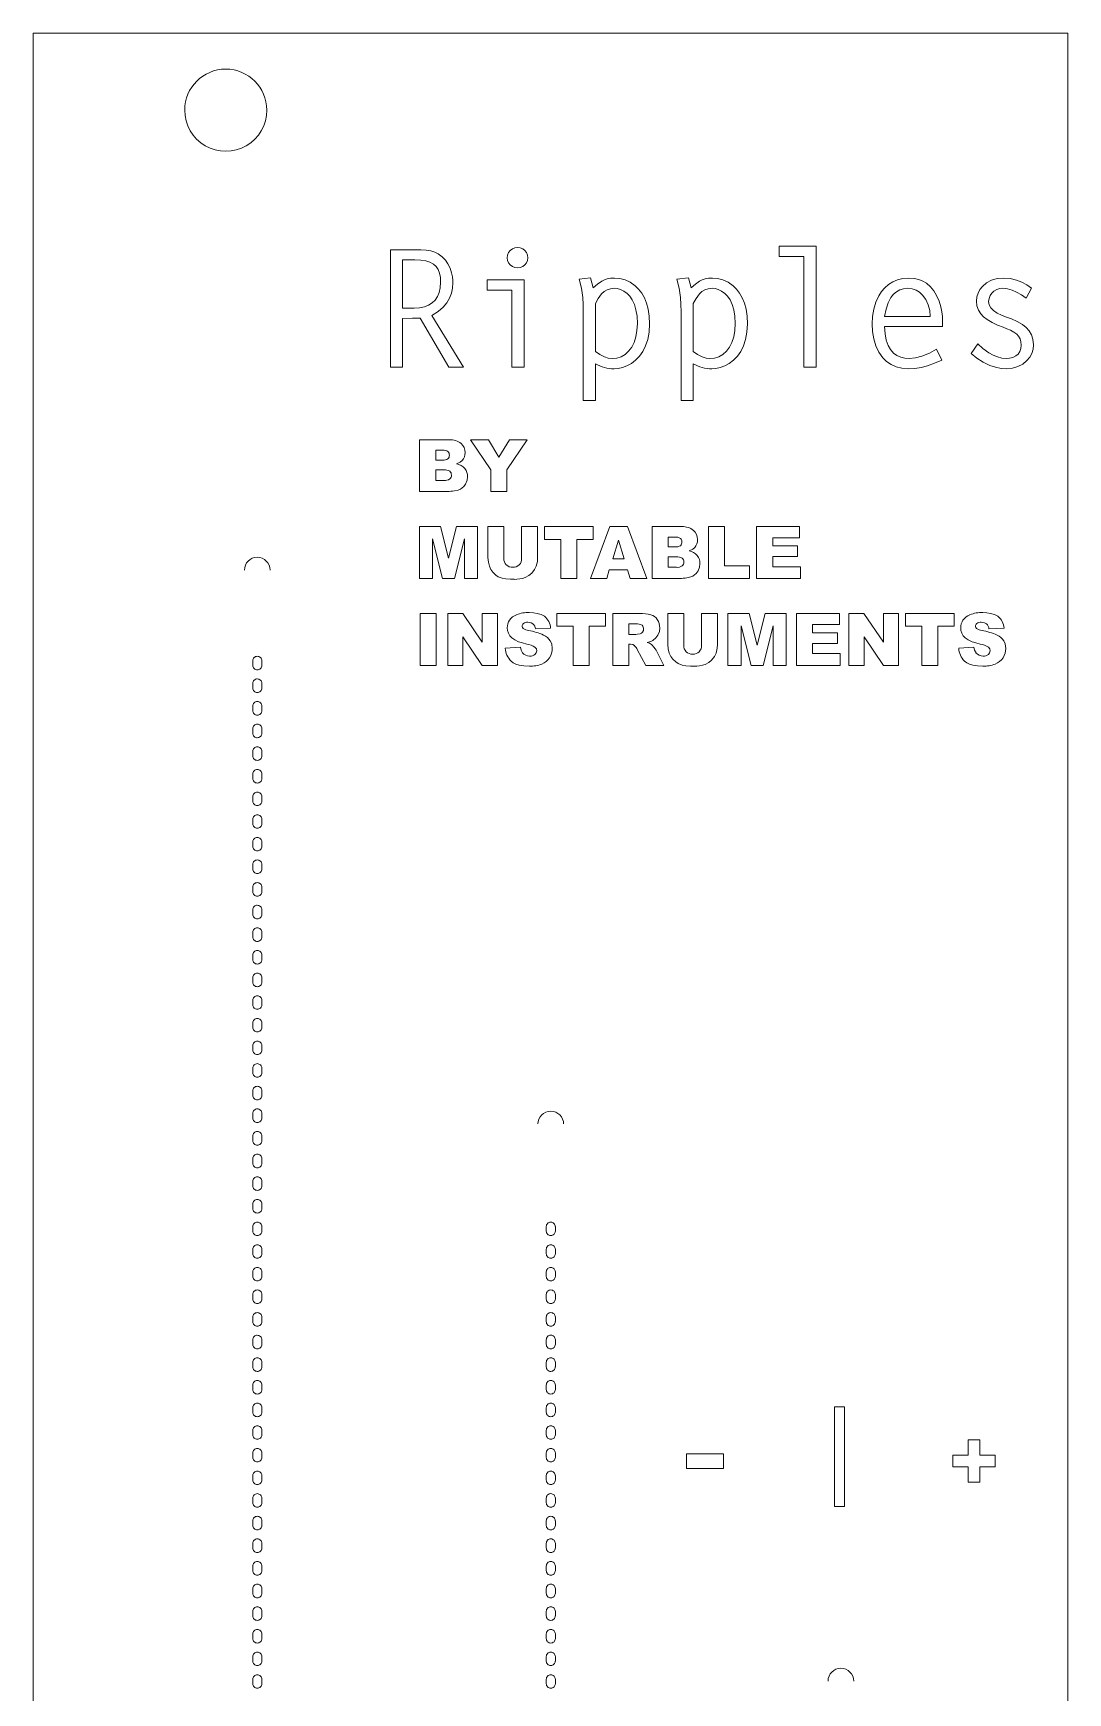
# Model space of a CAD drawing. Header units: inches. Extents: x 85 to 125, y -208 to -80.
# Drawn here: x 84.8 to 125.1, y -144.5 to -79.8 of the extents above; entities that cross this region are included whole.
import ezdxf

# ---------------------------------------------------------------- set-up
doc = ezdxf.new("R2010")
doc.units = ezdxf.units.IN
doc.header["$MEASUREMENT"] = 0

msp = doc.modelspace()

# ---------------------------------------------------------------- linework, layer by layer
at = {"color": 7, "linetype": 'Continuous', "lineweight": 15}
for p, q in [((84.806, -79.826), (84.806, -208.329)), ((125.107, -79.826), (84.806, -79.826)), ((125.107, -208.329), (125.107, -79.826)), ((99.908, -88.266), (98.721, -88.266)), ((98.721, -88.266), (98.721, -92.839)), ((115.307, -88.126), (113.865, -88.126)), ((113.865, -88.126), (113.865, -88.526)), ((113.865, -88.526), (114.831, -88.526)), ((114.831, -88.526), (114.831, -92.839)), ((115.307, -92.839), (115.307, -88.126)), ((99.197, -88.666), (99.197, -90.54)), ((99.667, -88.666), (99.197, -88.666)), ((103.928, -89.441), (102.486, -89.441)), ((102.486, -89.441), (102.486, -89.841)), ((102.486, -89.841), (103.451, -89.841)), ((103.451, -89.841), (103.451, -92.839)), ((103.928, -92.839), (103.928, -89.441)), ((106.518, -89.359), (106.067, -89.416)), ((106.62, -89.752), (106.518, -89.359)), ((110.328, -89.359), (109.878, -89.416)), ((110.43, -89.752), (110.328, -89.359)), ((123.486, -90.152), (123.695, -89.765)), ((99.197, -90.54), (99.648, -90.54)), ((106.709, -90.362), (106.709, -92.23)), ((110.519, -90.362), (110.519, -92.23)), ((99.197, -92.839), (99.197, -90.946)), ((99.883, -90.934), (100.995, -92.839)), ((101.572, -92.839), (100.34, -90.826)), ((106.232, -90.692), (106.232, -94.141)), ((110.043, -90.692), (110.043, -94.141)), ((117.961, -90.864), (119.752, -90.864)), ((120.229, -91.264), (120.229, -91.004)), ((117.967, -91.264), (120.229, -91.264)), ((120.197, -92.572), (119.993, -92.147)), ((121.599, -91.937), (121.339, -92.318)), ((98.721, -92.839), (99.197, -92.839)), ((100.995, -92.839), (101.572, -92.839)), ((103.451, -92.839), (103.928, -92.839)), ((106.709, -94.141), (106.709, -92.712)), ((110.519, -94.141), (110.519, -92.712)), ((114.831, -92.839), (115.307, -92.839)), ((106.232, -94.141), (106.709, -94.141)), ((110.043, -94.141), (110.519, -94.141)), ((101.024, -95.674), (99.855, -95.674)), ((99.855, -95.674), (99.855, -97.694)), ((102.539, -95.674), (101.845, -95.674)), ((101.845, -95.674), (102.632, -96.848)), ((102.945, -96.356), (102.539, -95.674)), ((103.353, -95.674), (102.945, -96.356)), ((103.258, -96.848), (104.043, -95.674)), ((104.043, -95.674), (103.353, -95.674)), ((100.485, -96.083), (100.485, -96.466)), ((100.761, -96.083), (100.485, -96.083)), ((100.485, -96.466), (100.756, -96.466)), ((100.485, -96.851), (100.485, -97.26)), ((100.802, -96.851), (100.485, -96.851)), ((102.632, -96.848), (102.632, -97.694)), ((103.258, -97.694), (103.258, -96.848)), ((100.485, -97.26), (100.803, -97.26)), ((99.855, -97.694), (100.933, -97.694)), ((102.632, -97.694), (103.258, -97.694)), ((100.668, -99.061), (99.847, -99.061)), ((99.847, -99.061), (99.847, -101.081)), ((100.358, -101.081), (100.358, -99.54)), ((100.358, -99.54), (100.751, -101.081)), ((100.985, -100.29), (100.668, -99.061)), ((101.299, -99.061), (100.985, -100.29)), ((101.214, -101.081), (101.608, -99.54)), ((102.119, -99.061), (101.299, -99.061)), ((101.608, -99.54), (101.608, -101.081)), ((102.119, -101.081), (102.119, -99.061)), ((103.142, -99.061), (102.519, -99.061)), ((102.519, -99.061), (102.519, -100.264)), ((103.142, -100.293), (103.142, -99.061)), ((104.455, -99.061), (103.832, -99.061)), ((103.832, -99.061), (103.832, -100.293)), ((104.455, -100.264), (104.455, -99.061)), ((106.624, -99.061), (104.727, -99.061)), ((104.727, -99.061), (104.727, -99.56)), ((104.727, -99.56), (105.363, -99.56)), ((105.363, -99.56), (105.363, -101.081)), ((105.987, -101.081), (105.987, -99.56)), ((105.987, -99.56), (106.624, -99.56)), ((107.272, -99.061), (106.512, -101.081)), ((106.624, -99.56), (106.624, -99.061)), ((107.952, -99.061), (107.272, -99.061)), ((107.604, -99.584), (107.384, -100.311)), ((107.827, -100.311), (107.604, -99.584)), ((108.712, -101.081), (107.952, -99.061)), ((110.08, -99.061), (108.912, -99.061)), ((108.912, -99.061), (108.912, -101.081)), ((109.541, -99.47), (109.541, -99.853)), ((109.817, -99.47), (109.541, -99.47)), ((111.73, -99.061), (111.105, -99.061)), ((111.105, -99.061), (111.105, -101.081)), ((111.73, -100.584), (111.73, -99.061)), ((114.659, -99.061), (112.986, -99.061)), ((112.986, -99.061), (112.986, -101.081)), ((113.612, -99.813), (113.612, -99.492)), ((113.612, -99.492), (114.659, -99.492)), ((114.659, -99.492), (114.659, -99.061)), ((109.541, -99.853), (109.813, -99.853)), ((109.541, -100.238), (109.541, -100.647)), ((109.858, -100.238), (109.541, -100.238)), ((114.584, -99.813), (113.612, -99.813)), ((113.612, -100.623), (113.612, -100.225)), ((113.612, -100.225), (114.584, -100.225)), ((114.584, -100.225), (114.584, -99.813)), ((107.15, -101.081), (107.248, -100.748)), ((107.248, -100.748), (107.957, -100.748)), ((107.384, -100.311), (107.827, -100.311)), ((107.957, -100.748), (108.058, -101.081)), ((109.541, -100.647), (109.86, -100.647)), ((112.704, -100.584), (111.73, -100.584)), ((112.704, -101.081), (112.704, -100.584)), ((114.69, -100.623), (113.612, -100.623)), ((114.69, -101.081), (114.69, -100.623)), ((99.847, -101.081), (100.358, -101.081)), ((100.751, -101.081), (101.214, -101.081)), ((101.608, -101.081), (102.119, -101.081)), ((105.363, -101.081), (105.987, -101.081)), ((106.512, -101.081), (107.15, -101.081)), ((108.058, -101.081), (108.712, -101.081)), ((108.912, -101.081), (109.989, -101.081)), ((111.105, -101.081), (112.704, -101.081)), ((112.986, -101.081), (114.69, -101.081)), ((100.504, -102.447), (99.879, -102.447)), ((99.879, -102.447), (99.879, -104.468)), ((100.504, -104.468), (100.504, -102.447)), ((101.539, -102.447), (100.956, -102.447)), ((100.956, -102.447), (100.956, -104.468)), ((102.3, -103.565), (101.539, -102.447)), ((102.888, -102.447), (102.3, -102.447)), ((102.3, -102.447), (102.3, -103.565)), ((102.888, -104.468), (102.888, -102.447)), ((107.097, -102.447), (105.199, -102.447)), ((105.199, -102.447), (105.199, -102.946)), ((107.097, -102.946), (107.097, -102.447)), ((108.428, -102.447), (107.387, -102.447)), ((107.387, -102.447), (107.387, -104.468)), ((108.014, -102.855), (108.014, -103.266)), ((108.289, -102.855), (108.014, -102.855)), ((110.15, -102.447), (109.528, -102.447)), ((109.528, -102.447), (109.528, -103.651)), ((110.15, -103.68), (110.15, -102.447)), ((111.464, -102.447), (110.841, -102.447)), ((110.841, -102.447), (110.841, -103.68)), ((111.464, -103.651), (111.464, -102.447)), ((112.691, -102.447), (111.87, -102.447)), ((111.87, -102.447), (111.87, -104.468)), ((113.008, -103.677), (112.691, -102.447)), ((113.322, -102.447), (113.008, -103.677)), ((114.143, -102.447), (113.322, -102.447)), ((114.143, -104.468), (114.143, -102.447)), ((116.212, -102.447), (114.539, -102.447)), ((114.539, -102.447), (114.539, -104.468)), ((116.212, -102.879), (116.212, -102.447)), ((117.166, -102.447), (116.583, -102.447)), ((116.583, -102.447), (116.583, -104.468)), ((117.927, -103.565), (117.166, -102.447)), ((118.515, -102.447), (117.927, -102.447)), ((117.927, -102.447), (117.927, -103.565)), ((118.515, -104.468), (118.515, -102.447)), ((120.685, -102.447), (118.788, -102.447)), ((118.788, -102.447), (118.788, -102.946)), ((120.685, -102.946), (120.685, -102.447)), ((101.543, -104.468), (101.543, -103.358)), ((101.543, -103.358), (102.3, -104.468)), ((104.372, -103.05), (104.961, -103.015)), ((105.199, -102.946), (105.836, -102.946)), ((105.836, -102.946), (105.836, -104.468)), ((106.46, -104.468), (106.46, -102.946)), ((106.46, -102.946), (107.097, -102.946)), ((108.014, -103.266), (108.278, -103.266)), ((112.381, -104.468), (112.381, -102.927)), ((112.381, -102.927), (112.775, -104.468)), ((113.238, -104.468), (113.631, -102.927)), ((113.631, -102.927), (113.631, -104.468)), ((115.165, -103.2), (115.165, -102.879)), ((115.165, -102.879), (116.212, -102.879)), ((116.137, -103.2), (115.165, -103.2)), ((116.137, -103.612), (116.137, -103.2)), ((117.17, -104.468), (117.17, -103.358)), ((117.17, -103.358), (117.927, -104.468)), ((118.788, -102.946), (119.425, -102.946)), ((119.425, -102.946), (119.425, -104.468)), ((120.049, -104.468), (120.049, -102.946)), ((120.049, -102.946), (120.685, -102.946)), ((122.037, -103.05), (122.626, -103.015)), ((103.788, -103.762), (103.194, -103.799)), ((108.014, -104.468), (108.014, -103.648)), ((108.014, -103.648), (108.07, -103.648)), ((108.336, -103.85), (108.669, -104.468)), ((109.375, -104.468), (109.072, -103.882)), ((115.165, -104.01), (115.165, -103.612)), ((115.165, -103.612), (116.137, -103.612)), ((116.243, -104.01), (115.165, -104.01)), ((116.243, -104.468), (116.243, -104.01)), ((121.453, -103.762), (120.859, -103.799)), ((93.356, -104.291), (93.356, -104.468)), ((93.709, -104.468), (93.709, -104.291)), ((99.879, -104.468), (100.504, -104.468)), ((100.956, -104.468), (101.543, -104.468)), ((102.3, -104.468), (102.888, -104.468)), ((105.836, -104.468), (106.46, -104.468)), ((107.387, -104.468), (108.014, -104.468)), ((108.669, -104.468), (109.375, -104.468)), ((111.87, -104.468), (112.381, -104.468)), ((112.775, -104.468), (113.238, -104.468)), ((113.631, -104.468), (114.143, -104.468)), ((114.539, -104.468), (116.243, -104.468)), ((116.583, -104.468), (117.17, -104.468)), ((117.927, -104.468), (118.515, -104.468)), ((119.425, -104.468), (120.049, -104.468)), ((93.356, -105.174), (93.356, -105.35)), ((93.709, -105.35), (93.709, -105.174)), ((93.356, -106.056), (93.356, -106.232)), ((93.709, -106.232), (93.709, -106.056)), ((93.356, -106.938), (93.356, -107.114)), ((93.709, -107.114), (93.709, -106.938)), ((93.356, -107.82), (93.356, -107.997)), ((93.709, -107.997), (93.709, -107.82)), ((93.356, -108.702), (93.356, -108.879)), ((93.709, -108.879), (93.709, -108.702)), ((93.356, -109.585), (93.356, -109.761)), ((93.709, -109.761), (93.709, -109.585)), ((93.356, -110.467), (93.356, -110.643)), ((93.709, -110.643), (93.709, -110.467)), ((93.356, -111.349), (93.356, -111.526)), ((93.709, -111.526), (93.709, -111.349)), ((93.356, -112.231), (93.356, -112.408)), ((93.709, -112.408), (93.709, -112.231)), ((93.356, -113.114), (93.356, -113.29)), ((93.709, -113.29), (93.709, -113.114)), ((93.356, -113.996), (93.356, -114.172)), ((93.709, -114.172), (93.709, -113.996)), ((93.356, -114.878), (93.356, -115.054)), ((93.709, -115.054), (93.709, -114.878)), ((93.356, -115.76), (93.356, -115.937)), ((93.709, -115.937), (93.709, -115.76)), ((93.356, -116.642), (93.356, -116.819)), ((93.709, -116.819), (93.709, -116.642)), ((93.356, -117.524), (93.356, -117.701)), ((93.709, -117.701), (93.709, -117.524)), ((93.356, -118.407), (93.356, -118.583)), ((93.709, -118.583), (93.709, -118.407)), ((93.356, -119.289), (93.356, -119.465)), ((93.709, -119.465), (93.709, -119.289)), ((93.356, -120.171), (93.356, -120.348)), ((93.709, -120.348), (93.709, -120.171)), ((93.356, -121.053), (93.356, -121.23)), ((93.709, -121.23), (93.709, -121.053)), ((93.356, -121.936), (93.356, -122.112)), ((93.709, -122.112), (93.709, -121.936)), ((93.356, -122.818), (93.356, -122.994)), ((93.709, -122.994), (93.709, -122.818)), ((93.356, -123.7), (93.356, -123.876)), ((93.709, -123.876), (93.709, -123.7)), ((93.356, -124.582), (93.356, -124.759)), ((93.709, -124.759), (93.709, -124.582)), ((93.356, -125.464), (93.356, -125.641)), ((93.709, -125.641), (93.709, -125.464)), ((93.356, -126.347), (93.356, -126.523)), ((93.709, -126.523), (93.709, -126.347)), ((104.792, -126.347), (104.792, -126.523)), ((105.145, -126.523), (105.145, -126.347)), ((93.356, -127.229), (93.356, -127.405)), ((93.709, -127.405), (93.709, -127.229)), ((104.792, -127.229), (104.792, -127.405)), ((105.145, -127.405), (105.145, -127.229)), ((93.356, -128.111), (93.356, -128.287)), ((93.709, -128.287), (93.709, -128.111)), ((104.792, -128.111), (104.792, -128.287)), ((105.145, -128.287), (105.145, -128.111)), ((93.356, -128.993), (93.356, -129.17)), ((93.709, -129.17), (93.709, -128.993)), ((104.792, -128.993), (104.792, -129.17)), ((105.145, -129.17), (105.145, -128.993)), ((93.356, -129.875), (93.356, -130.052)), ((93.709, -130.052), (93.709, -129.875)), ((104.792, -129.875), (104.792, -130.052)), ((105.145, -130.052), (105.145, -129.875)), ((93.356, -130.758), (93.356, -130.934)), ((93.709, -130.934), (93.709, -130.758)), ((104.792, -130.758), (104.792, -130.934)), ((105.145, -130.934), (105.145, -130.758)), ((93.356, -131.64), (93.356, -131.816)), ((93.709, -131.816), (93.709, -131.64)), ((104.792, -131.64), (104.792, -131.816)), ((105.145, -131.816), (105.145, -131.64)), ((93.356, -132.522), (93.356, -132.699)), ((93.709, -132.699), (93.709, -132.522)), ((104.792, -132.522), (104.792, -132.699)), ((105.145, -132.699), (105.145, -132.522)), ((93.356, -133.404), (93.356, -133.581)), ((93.709, -133.581), (93.709, -133.404)), ((104.792, -133.404), (104.792, -133.581)), ((105.145, -133.581), (105.145, -133.404)), ((116.412, -133.377), (116.017, -133.377)), ((116.017, -133.377), (116.017, -137.254)), ((116.412, -137.254), (116.412, -133.377)), ((93.356, -134.287), (93.356, -134.463)), ((93.709, -134.463), (93.709, -134.287)), ((104.792, -134.287), (104.792, -134.463)), ((105.145, -134.463), (105.145, -134.287)), ((93.356, -135.169), (93.356, -135.345)), ((93.709, -135.345), (93.709, -135.169)), ((104.792, -135.169), (104.792, -135.345)), ((105.145, -135.345), (105.145, -135.169)), ((111.692, -135.206), (110.252, -135.206)), ((110.252, -135.206), (110.252, -135.77)), ((111.692, -135.77), (111.692, -135.206)), ((121.687, -134.663), (121.231, -134.663)), ((121.231, -134.663), (121.231, -135.26)), ((121.687, -135.26), (121.687, -134.663)), ((110.252, -135.77), (111.692, -135.77)), ((121.231, -135.26), (120.63, -135.26)), ((120.63, -135.26), (120.63, -135.716)), ((120.63, -135.716), (121.231, -135.716)), ((121.231, -135.716), (121.231, -136.313)), ((122.284, -135.26), (121.687, -135.26)), ((121.687, -136.313), (121.687, -135.716)), ((121.687, -135.716), (122.284, -135.716)), ((122.284, -135.716), (122.284, -135.26)), ((93.356, -136.051), (93.356, -136.227)), ((93.709, -136.227), (93.709, -136.051)), ((104.792, -136.051), (104.792, -136.227)), ((105.145, -136.227), (105.145, -136.051)), ((121.231, -136.313), (121.687, -136.313)), ((93.356, -136.933), (93.356, -137.11)), ((93.709, -137.11), (93.709, -136.933)), ((104.792, -136.933), (104.792, -137.11)), ((105.145, -137.11), (105.145, -136.933)), ((116.017, -137.254), (116.412, -137.254)), ((93.356, -137.815), (93.356, -137.992)), ((93.709, -137.992), (93.709, -137.815)), ((104.792, -137.815), (104.792, -137.992)), ((105.145, -137.992), (105.145, -137.815)), ((93.356, -138.697), (93.356, -138.874)), ((93.709, -138.874), (93.709, -138.697)), ((104.792, -138.697), (104.792, -138.874)), ((105.145, -138.874), (105.145, -138.697)), ((93.356, -139.58), (93.356, -139.756)), ((93.709, -139.756), (93.709, -139.58)), ((104.792, -139.58), (104.792, -139.756)), ((105.145, -139.756), (105.145, -139.58)), ((93.356, -140.462), (93.356, -140.638)), ((93.709, -140.638), (93.709, -140.462)), ((104.792, -140.462), (104.792, -140.638)), ((105.145, -140.638), (105.145, -140.462)), ((93.356, -141.344), (93.356, -141.521)), ((93.709, -141.521), (93.709, -141.344)), ((104.792, -141.344), (104.792, -141.521)), ((105.145, -141.521), (105.145, -141.344)), ((93.356, -142.226), (93.356, -142.403)), ((93.709, -142.403), (93.709, -142.226)), ((104.792, -142.226), (104.792, -142.403)), ((105.145, -142.403), (105.145, -142.226)), ((93.356, -143.109), (93.356, -143.285)), ((93.709, -143.285), (93.709, -143.109)), ((104.792, -143.109), (104.792, -143.285)), ((105.145, -143.285), (105.145, -143.109)), ((93.356, -143.991), (93.356, -144.167)), ((93.709, -144.167), (93.709, -143.991)), ((104.792, -143.991), (104.792, -144.167)), ((105.145, -144.167), (105.145, -143.991))]:
    msp.add_line(p, q, dxfattribs=at)
at = {"color": 7, "linetype": 'Continuous', "lineweight": 15, "flags": 128}
for points in [[(101.153, -89.562), (101.149, -89.461), (101.134, -89.325), (101.101, -89.164), (101.044, -88.99), (100.96, -88.814), (100.863, -88.672), (100.739, -88.543), (100.585, -88.431), (100.448, -88.363), (100.29, -88.311), (100.111, -88.278), (99.908, -88.266)], [(100.677, -89.536), (100.667, -89.344), (100.636, -89.178), (100.581, -89.037), (100.502, -88.919), (100.394, -88.825), (100.26, -88.754), (100.096, -88.705), (99.899, -88.676), (99.667, -88.666)], [(99.648, -90.54), (99.855, -90.527), (100.042, -90.49), (100.206, -90.428), (100.348, -90.34), (100.465, -90.227), (100.557, -90.091), (100.623, -89.931), (100.663, -89.746), (100.677, -89.536)], [(100.34, -90.826), (100.581, -90.67), (100.772, -90.506), (100.919, -90.335), (101.026, -90.157), (101.1, -89.965), (101.141, -89.766), (101.153, -89.562)], [(106.067, -89.416), (106.16, -89.766), (106.21, -90.124), (106.228, -90.407), (106.232, -90.692)], [(107.452, -89.371), (107.3, -89.379), (107.17, -89.401), (107.056, -89.438), (106.952, -89.491), (106.793, -89.603), (106.62, -89.752)], [(107.446, -89.771), (107.293, -89.787), (107.161, -89.832), (107.045, -89.901), (106.946, -89.991), (106.815, -90.164), (106.709, -90.362)], [(108.341, -91.143), (108.327, -90.854), (108.286, -90.606), (108.223, -90.397), (108.142, -90.223), (108.047, -90.083), (107.942, -89.973), (107.812, -89.878), (107.682, -89.815), (107.557, -89.782), (107.446, -89.771)], [(108.817, -91.162), (108.803, -90.859), (108.762, -90.588), (108.698, -90.348), (108.612, -90.137), (108.509, -89.956), (108.39, -89.801), (108.259, -89.672), (108.065, -89.536), (107.861, -89.442), (107.654, -89.388), (107.452, -89.371)], [(109.878, -89.416), (109.97, -89.766), (110.02, -90.124), (110.038, -90.407), (110.043, -90.692)], [(111.262, -89.371), (111.11, -89.379), (110.98, -89.401), (110.866, -89.438), (110.762, -89.491), (110.603, -89.603), (110.43, -89.752)], [(111.256, -89.771), (111.103, -89.787), (110.971, -89.832), (110.856, -89.901), (110.756, -89.991), (110.625, -90.164), (110.519, -90.362)], [(112.151, -91.143), (112.137, -90.854), (112.096, -90.606), (112.033, -90.397), (111.952, -90.223), (111.857, -90.083), (111.752, -89.973), (111.622, -89.878), (111.492, -89.815), (111.367, -89.782), (111.256, -89.771)], [(112.628, -91.162), (112.613, -90.859), (112.573, -90.588), (112.508, -90.348), (112.422, -90.137), (112.319, -89.956), (112.2, -89.801), (112.07, -89.672), (111.875, -89.536), (111.671, -89.442), (111.464, -89.388), (111.262, -89.371)], [(118.92, -89.371), (118.688, -89.388), (118.478, -89.437), (118.29, -89.514), (118.124, -89.618), (117.978, -89.746), (117.853, -89.893), (117.747, -90.059), (117.633, -90.311), (117.553, -90.583), (117.506, -90.87), (117.491, -91.162)], [(118.882, -89.771), (118.713, -89.786), (118.563, -89.831), (118.431, -89.904), (118.317, -90.005), (118.218, -90.131), (118.111, -90.335), (118.026, -90.58), (117.961, -90.864)], [(119.752, -90.864), (119.727, -90.632), (119.668, -90.411), (119.576, -90.211), (119.454, -90.038), (119.337, -89.927), (119.202, -89.843), (119.05, -89.79), (118.882, -89.771)], [(120.229, -91.004), (120.223, -90.868), (120.201, -90.692), (120.16, -90.488), (120.094, -90.27), (119.998, -90.049), (119.893, -89.873), (119.762, -89.712), (119.602, -89.574), (119.461, -89.49), (119.301, -89.426), (119.121, -89.385), (118.92, -89.371)], [(122.596, -89.371), (122.357, -89.394), (122.139, -89.459), (121.947, -89.56), (121.787, -89.694), (121.686, -89.818), (121.611, -89.957), (121.565, -90.107), (121.548, -90.267)], [(122.025, -90.286), (122.04, -90.164), (122.082, -90.055), (122.148, -89.961), (122.232, -89.883), (122.337, -89.822), (122.454, -89.784), (122.578, -89.771)], [(122.578, -89.771), (122.765, -89.79), (122.944, -89.841), (123.114, -89.917), (123.305, -90.029), (123.486, -90.152)], [(123.695, -89.765), (123.506, -89.64), (123.314, -89.535), (123.114, -89.454), (122.866, -89.393), (122.596, -89.371)], [(121.548, -90.267), (121.569, -90.458), (121.626, -90.623), (121.714, -90.765), (121.828, -90.887), (121.963, -90.992), (122.162, -91.107), (122.375, -91.205), (122.59, -91.29)], [(122.679, -90.877), (122.523, -90.815), (122.359, -90.736), (122.209, -90.634), (122.113, -90.536), (122.049, -90.421), (122.025, -90.286)], [(99.197, -90.946), (99.581, -90.939), (99.883, -90.934)], [(107.357, -92.509), (107.539, -92.491), (107.709, -92.437), (107.864, -92.349), (108.001, -92.226), (108.119, -92.069), (108.213, -91.884), (108.283, -91.667), (108.326, -91.42), (108.341, -91.143)], [(107.433, -92.909), (107.593, -92.897), (107.762, -92.859), (107.936, -92.793), (108.108, -92.698), (108.274, -92.572), (108.427, -92.413), (108.555, -92.231), (108.663, -92.017), (108.746, -91.768), (108.799, -91.484), (108.817, -91.162)], [(111.167, -92.509), (111.349, -92.491), (111.519, -92.437), (111.674, -92.349), (111.811, -92.226), (111.929, -92.069), (112.023, -91.884), (112.093, -91.667), (112.136, -91.42), (112.151, -91.143)], [(111.243, -92.909), (111.403, -92.897), (111.572, -92.859), (111.746, -92.793), (111.918, -92.698), (112.084, -92.572), (112.237, -92.413), (112.365, -92.231), (112.473, -92.017), (112.556, -91.768), (112.609, -91.484), (112.628, -91.162)], [(117.491, -91.162), (117.506, -91.457), (117.553, -91.743), (117.634, -92.014), (117.75, -92.262), (117.903, -92.479), (118.05, -92.625), (118.222, -92.744), (118.42, -92.834), (118.644, -92.89), (118.895, -92.909)], [(123.772, -91.969), (123.751, -91.759), (123.694, -91.58), (123.604, -91.427), (123.488, -91.297), (123.348, -91.187), (123.141, -91.067), (122.914, -90.966), (122.679, -90.877)], [(118.933, -92.509), (118.762, -92.497), (118.601, -92.459), (118.453, -92.392), (118.32, -92.294), (118.205, -92.162), (118.111, -91.996), (118.038, -91.793), (117.99, -91.55), (117.967, -91.264)], [(122.59, -91.29), (122.736, -91.346), (122.877, -91.406), (123.007, -91.476), (123.119, -91.561), (123.192, -91.642), (123.247, -91.738), (123.283, -91.853), (123.295, -91.988)], [(106.709, -92.23), (106.876, -92.349), (107.055, -92.444), (107.204, -92.492), (107.357, -92.509)], [(110.519, -92.23), (110.686, -92.349), (110.866, -92.444), (111.014, -92.492), (111.167, -92.509)], [(119.993, -92.147), (119.718, -92.299), (119.422, -92.422), (119.179, -92.486), (118.933, -92.509)], [(121.339, -92.318), (121.562, -92.497), (121.808, -92.652), (122.072, -92.776), (122.288, -92.848), (122.511, -92.893), (122.736, -92.909)], [(122.705, -92.509), (122.535, -92.493), (122.364, -92.448), (122.196, -92.379), (122.033, -92.29), (121.798, -92.123), (121.599, -91.937)], [(123.295, -91.988), (123.28, -92.122), (123.236, -92.237), (123.168, -92.332), (123.078, -92.407), (122.967, -92.463), (122.841, -92.498), (122.705, -92.509)], [(122.736, -92.909), (122.955, -92.887), (123.164, -92.824), (123.354, -92.723), (123.518, -92.586), (123.623, -92.457), (123.703, -92.31), (123.754, -92.147), (123.772, -91.969)], [(118.895, -92.909), (119.152, -92.895), (119.399, -92.853), (119.639, -92.79), (119.918, -92.691), (120.197, -92.572)], [(101.299, -96.619), (101.438, -96.553), (101.517, -96.484)], [(101.213, -97.667), (101.365, -97.636), (101.45, -97.601)], [(101.45, -97.601), (101.575, -97.502), (101.649, -97.402)], [(101.649, -97.402), (101.708, -97.252), (101.722, -97.12)], [(102.519, -100.264), (102.537, -100.445), (102.577, -100.606)], [(104.399, -100.602), (104.444, -100.418), (104.455, -100.264)], [(110.356, -100.006), (110.495, -99.939), (110.573, -99.871)], [(102.577, -100.606), (102.636, -100.738), (102.71, -100.839)], [(102.71, -100.839), (102.825, -100.949), (102.924, -101.013)], [(103.974, -101.048), (104.117, -100.972), (104.224, -100.881)], [(104.224, -100.881), (104.338, -100.735), (104.399, -100.602)], [(110.506, -100.987), (110.631, -100.889), (110.706, -100.789)], [(110.706, -100.789), (110.765, -100.638), (110.779, -100.506)], [(102.924, -101.013), (103.073, -101.069), (103.216, -101.095)], [(103.216, -101.095), (103.402, -101.111), (103.537, -101.115)], [(110.269, -101.053), (110.421, -101.023), (110.506, -100.987)], [(104.067, -102.789), (104.197, -102.809), (104.274, -102.851)], [(104.719, -102.557), (104.591, -102.488), (104.434, -102.441), (104.29, -102.42), (104.129, -102.413)], [(121.731, -102.789), (121.862, -102.809), (121.939, -102.851)], [(122.384, -102.557), (122.256, -102.488), (122.099, -102.441), (121.955, -102.42), (121.793, -102.413)], [(103.446, -103.394), (103.563, -103.475), (103.716, -103.547), (103.863, -103.596), (104.032, -103.639)], [(108.278, -103.266), (108.351, -103.257), (108.443, -103.238)], [(108.443, -103.238), (108.505, -103.212), (108.544, -103.175)], [(108.544, -103.175), (108.576, -103.113), (108.584, -103.058)], [(108.722, -103.576), (108.86, -103.535), (108.942, -103.496)], [(108.942, -103.496), (109.065, -103.397), (109.139, -103.298)], [(109.139, -103.298), (109.197, -103.147), (109.211, -103.008)], [(121.111, -103.394), (121.228, -103.475), (121.381, -103.547), (121.528, -103.596), (121.697, -103.639)], [(103.867, -103.983), (103.813, -103.876), (103.788, -103.762)], [(104.421, -103.897), (104.398, -103.984), (104.348, -104.043)], [(104.352, -103.757), (104.407, -103.831), (104.421, -103.897)], [(105.027, -103.81), (105.002, -103.635), (104.946, -103.511)], [(108.07, -103.648), (108.16, -103.662), (108.223, -103.695)], [(108.885, -103.651), (108.809, -103.609), (108.722, -103.576)], [(108.985, -103.757), (108.921, -103.683), (108.885, -103.651)], [(109.072, -103.882), (109.034, -103.821), (108.985, -103.757)], [(109.528, -103.651), (109.546, -103.831), (109.585, -103.993)], [(109.585, -103.993), (109.645, -104.125), (109.718, -104.225)], [(111.233, -104.267), (111.346, -104.121), (111.408, -103.989)], [(111.408, -103.989), (111.453, -103.805), (111.464, -103.651)], [(121.532, -103.983), (121.478, -103.876), (121.453, -103.762)], [(122.086, -103.897), (122.063, -103.984), (122.013, -104.043)], [(122.017, -103.757), (122.072, -103.831), (122.086, -103.897)], [(122.692, -103.81), (122.667, -103.635), (122.611, -103.511)], [(103.419, -104.304), (103.504, -104.371), (103.611, -104.424), (103.741, -104.464), (103.921, -104.493), (104.133, -104.502)], [(109.718, -104.225), (109.833, -104.336), (109.933, -104.399)], [(109.933, -104.399), (110.082, -104.455), (110.224, -104.481)], [(110.224, -104.481), (110.411, -104.498), (110.546, -104.502)], [(110.983, -104.435), (111.126, -104.358), (111.233, -104.267)], [(121.084, -104.304), (121.169, -104.371), (121.276, -104.424), (121.405, -104.464), (121.586, -104.493), (121.798, -104.502)]]:
    msp.add_lwpolyline(points, dxfattribs=at)
at = {"color": 7, "linetype": 'Continuous', "lineweight": 15}
for centre, radius, start, end in [((92.306, -82.826), 1.6, 0.00039, 179.99961), ((92.306, -82.826), 1.6, 179.99607, 0.00393), ((103.674, -88.575), 0.4, 359.67455, 180.32545), ((103.674, -88.579), 0.4, 179.68064, 0.31936), ((107.439, -91.455), 1.454, 239.83677, 269.74296), ((111.249, -91.457), 1.452, 239.81791, 269.76182), ((101.062, -96.322), 0.649, 50.8474, 93.3952), ((100.794, -96.374), 0.293, 55.49647, 96.52436), ((100.841, -96.263), 0.176, 357.46047, 47.61643), ((100.836, -96.284), 0.181, 312.9819, 4.07222), ((101.157, -96.17), 0.472, 359.11537, 48.05087), ((101.177, -96.187), 0.452, 318.82329, 1.25176), ((100.789, -96.162), 0.306, 263.90757, 303.89055), ((100.841, -97.196), 0.348, 56.83036, 96.4777), ((100.917, -97.044), 0.18, 358.33984, 50.54807), ((101.204, -97.164), 0.553, 41.29318, 80.09667), ((101.22, -97.104), 0.503, 358.21851, 37.31554), ((100.838, -96.917), 0.345, 264.24419, 303.99165), ((100.792, -94.833), 2.865, 272.81492, 278.43857), ((100.905, -97.058), 0.192, 310.89847, 2.51843), ((109.85, -99.761), 0.293, 55.50761, 96.51321), ((109.898, -99.649), 0.176, 357.38914, 47.68776), ((110.118, -99.71), 0.65, 50.86546, 93.37714), ((110.214, -99.556), 0.471, 359.08194, 48.0843), ((110.233, -99.574), 0.452, 318.82329, 1.25176), ((93.533, -100.756), 0.5, 360, 180), ((109.845, -99.549), 0.306, 263.91693, 303.8812), ((109.897, -100.584), 0.348, 56.87447, 96.4336), ((109.893, -99.671), 0.181, 312.88969, 4.16444), ((110.26, -100.552), 0.554, 41.33797, 80.05187), ((110.277, -100.49), 0.502, 358.18519, 37.34886), ((103.488, -100.316), 0.347, 176.28022, 222.82377), ((103.471, -100.297), 0.348, 227.01735, 272.79219), ((103.509, -100.308), 0.337, 266.36597, 313.47485), ((103.473, -100.312), 0.36, 318.07594, 3.01215), ((109.894, -100.304), 0.345, 264.24419, 303.99165), ((109.961, -100.445), 0.192, 310.89847, 2.51843), ((109.974, -100.431), 0.179, 358.27263, 50.61528), ((103.562, -99.827), 1.289, 268.91267, 288.66113), ((109.848, -98.216), 2.869, 272.81852, 278.43497), ((103.802, -103.007), 0.532, 146.14082, 179.74803), ((103.861, -103.057), 0.609, 112.13439, 145.32696), ((104.073, -103.66), 1.248, 87.43446, 110.6903), ((103.988, -102.947), 0.141, 127.51413, 180.20248), ((104.046, -103.031), 0.243, 85.16277, 126.28239), ((104.065, -103.079), 0.309, 5.36701, 47.44434), ((104.341, -103.05), 0.621, 3.17398, 52.47796), ((108.332, -103.207), 0.354, 57.63307, 97.0223), ((108.478, -104.001), 1.554, 75.36685, 91.83524), ((108.727, -102.947), 0.472, 34.27551, 72.2926), ((108.643, -102.994), 0.567, 358.51717, 33.43734), ((121.467, -103.007), 0.532, 146.14082, 179.74803), ((121.526, -103.057), 0.609, 112.13439, 145.32696), ((121.738, -103.66), 1.248, 87.43446, 110.6903), ((121.653, -102.947), 0.141, 127.51413, 180.20248), ((121.711, -103.031), 0.243, 85.16277, 126.28239), ((121.73, -103.079), 0.309, 5.36701, 47.44434), ((122.006, -103.05), 0.621, 3.17398, 52.47796), ((103.767, -103.014), 0.497, 178.84519, 229.82899), ((103.962, -102.943), 0.115, 182.38906, 232.90289), ((104.159, -102.618), 0.495, 237.45645, 263.42705), ((103.61, -105.78), 2.716, 66.5928, 79.55218), ((104.437, -103.838), 0.605, 32.62666, 65.39311), ((108.394, -103.048), 0.189, 357.03601, 47.82998), ((121.432, -103.014), 0.497, 178.84519, 229.82899), ((121.627, -102.943), 0.115, 182.38906, 232.90289), ((121.824, -102.618), 0.495, 237.45645, 263.42705), ((121.275, -105.78), 2.716, 66.5928, 79.55218), ((122.102, -103.838), 0.605, 32.62666, 65.39311), ((93.532, -104.291), 0.176, 89.94226, 180.05774), ((93.533, -104.291), 0.176, 359.98421, 90.07305), ((103.977, -103.753), 0.784, 183.40211, 224.60999), ((104.124, -103.775), 0.331, 218.90095, 273.12093), ((103.932, -104.408), 0.775, 57.18253, 82.57389), ((104.165, -103.809), 0.298, 265.70936, 308.14566), ((104.384, -103.813), 0.643, 326.37811, 0.22341), ((107.927, -104.028), 0.445, 23.48232, 48.45174), ((110.496, -103.702), 0.347, 176.28022, 222.82377), ((110.479, -103.683), 0.348, 227.01735, 272.79219), ((110.518, -103.695), 0.337, 266.36597, 313.47485), ((110.481, -103.699), 0.36, 318.07594, 3.01215), ((121.642, -103.753), 0.784, 183.40211, 224.60999), ((121.789, -103.775), 0.331, 218.90095, 273.12093), ((121.597, -104.408), 0.775, 57.18253, 82.57389), ((121.829, -103.809), 0.298, 265.70936, 308.14566), ((122.049, -103.813), 0.643, 326.37811, 0.22341), ((93.532, -104.468), 0.176, 179.94243, 270.05757), ((93.533, -104.468), 0.176, 269.92166, 0.02108), ((104.166, -103.254), 1.248, 268.47464, 291.29122), ((104.355, -103.793), 0.678, 292.91733, 326.33094), ((110.57, -103.214), 1.289, 268.91267, 288.66113), ((121.831, -103.254), 1.248, 268.47464, 291.29122), ((122.02, -103.793), 0.678, 292.91733, 326.33094), ((93.532, -105.173), 0.176, 89.94226, 180.05774), ((93.533, -105.35), 0.176, 179.92774, 270.01499), ((93.533, -105.174), 0.176, 359.98421, 90.07305), ((93.533, -105.35), 0.176, 269.9695, 0.03051), ((93.532, -106.056), 0.176, 89.94226, 180.05774), ((93.533, -106.056), 0.176, 359.98421, 90.07305), ((93.532, -106.232), 0.176, 179.94835, 270.05165), ((93.533, -106.232), 0.176, 269.92774, 0.01499), ((93.532, -106.938), 0.176, 89.94835, 180.05165), ((93.533, -107.115), 0.176, 179.92774, 270.01499), ((93.533, -106.938), 0.176, 359.99013, 90.06713), ((93.533, -107.114), 0.176, 269.9695, 0.03051), ((93.532, -107.82), 0.176, 89.96581, 180.09146), ((93.532, -107.997), 0.176, 179.94243, 270.05757), ((93.533, -107.82), 0.176, 359.94584, 90.05416), ((93.533, -107.997), 0.176, 269.92166, 0.02108), ((93.532, -108.702), 0.176, 89.94226, 180.05774), ((93.533, -108.702), 0.176, 359.98421, 90.07305), ((93.532, -108.879), 0.176, 179.89817, 270.04457), ((93.533, -108.879), 0.176, 269.93909, 0.06091), ((93.532, -109.584), 0.176, 89.95973, 180.09754), ((93.532, -109.761), 0.176, 179.94243, 270.05757), ((93.533, -109.585), 0.176, 359.93992, 90.06008), ((93.533, -109.761), 0.176, 269.92166, 0.02108), ((93.532, -110.467), 0.176, 89.94226, 180.05774), ((93.533, -110.467), 0.176, 359.98421, 90.07305), ((93.532, -110.644), 0.176, 179.90408, 270.03865), ((93.533, -111.349), 0.176, 89.99013, 180.06714), ((93.533, -110.643), 0.176, 269.94517, 0.05483), ((93.533, -111.349), 0.176, 359.96949, 90.0305), ((93.532, -111.526), 0.176, 179.94835, 270.05165), ((93.533, -111.526), 0.176, 269.92774, 0.01499), ((93.532, -112.231), 0.176, 89.94835, 180.05165), ((93.532, -112.408), 0.176, 179.94243, 270.05757), ((93.533, -112.231), 0.176, 359.99013, 90.06713), ((93.533, -112.408), 0.176, 269.92166, 0.02108), ((93.533, -113.113), 0.176, 89.99621, 180.06105), ((93.533, -113.113), 0.176, 359.97541, 90.02459), ((93.532, -113.29), 0.176, 179.94243, 270.05757), ((93.532, -113.995), 0.176, 89.94226, 180.05774), ((93.533, -113.29), 0.176, 269.92166, 0.02108), ((93.533, -113.996), 0.176, 359.98421, 90.07305), ((93.532, -114.172), 0.176, 179.94243, 270.05757), ((93.533, -114.172), 0.176, 269.92166, 0.02108), ((93.532, -114.878), 0.176, 89.94226, 180.05774), ((93.532, -115.054), 0.176, 179.94243, 270.05757), ((93.533, -114.878), 0.176, 359.98421, 90.07305), ((93.533, -115.054), 0.176, 269.92166, 0.02108), ((93.532, -115.76), 0.176, 89.94226, 180.05774), ((93.533, -115.76), 0.176, 359.98421, 90.07305), ((93.532, -115.937), 0.176, 179.94835, 270.05165), ((93.533, -115.937), 0.176, 269.92774, 0.01499), ((93.532, -116.642), 0.176, 89.94835, 180.05165), ((93.533, -116.819), 0.176, 179.92774, 270.01499), ((93.533, -116.642), 0.176, 359.99013, 90.06713), ((93.533, -116.819), 0.176, 269.9695, 0.03051), ((93.532, -117.524), 0.176, 89.94835, 180.05165), ((93.532, -117.701), 0.176, 179.94243, 270.05757), ((93.533, -117.524), 0.176, 359.99013, 90.06713), ((93.533, -117.701), 0.176, 269.92166, 0.02108), ((93.532, -118.407), 0.176, 89.94226, 180.05774), ((93.533, -118.407), 0.176, 359.98421, 90.07305), ((93.533, -118.583), 0.176, 179.92774, 270.01499), ((93.533, -118.583), 0.176, 269.9695, 0.03051), ((93.532, -119.289), 0.176, 89.95973, 180.09754), ((93.532, -119.466), 0.176, 179.94243, 270.05757), ((93.533, -119.289), 0.176, 359.93992, 90.06008), ((93.533, -119.465), 0.176, 269.92166, 0.02108), ((93.532, -120.171), 0.176, 89.94226, 180.05774), ((93.533, -120.171), 0.176, 359.98421, 90.07305), ((93.532, -120.348), 0.176, 179.90408, 270.03865), ((93.532, -121.053), 0.176, 89.95973, 180.09754), ((93.533, -120.348), 0.176, 269.94517, 0.05483), ((93.533, -121.053), 0.176, 359.93992, 90.06008), ((93.532, -121.23), 0.176, 179.94835, 270.05165), ((93.533, -121.23), 0.176, 269.92774, 0.01499), ((93.532, -121.935), 0.176, 89.94835, 180.05165), ((93.532, -122.112), 0.176, 179.89817, 270.04457), ((93.533, -121.935), 0.176, 359.99013, 90.06713), ((93.533, -122.112), 0.176, 269.93909, 0.06091), ((104.968, -122.347), 0.5, 360, 180), ((93.532, -122.818), 0.176, 89.96581, 180.09146), ((93.533, -122.818), 0.176, 359.94584, 90.05416), ((93.532, -122.994), 0.176, 179.94243, 270.05757), ((93.532, -123.7), 0.176, 89.94226, 180.05774), ((93.533, -122.994), 0.176, 269.92166, 0.02108), ((93.533, -123.7), 0.176, 359.98421, 90.07305), ((93.532, -123.877), 0.176, 179.89817, 270.04457), ((93.533, -123.877), 0.176, 269.93909, 0.06091), ((93.533, -124.582), 0.176, 89.99013, 180.06714), ((93.532, -124.759), 0.176, 179.94243, 270.05757), ((93.533, -124.582), 0.176, 359.96949, 90.0305), ((93.533, -124.759), 0.176, 269.92166, 0.02108), ((93.532, -125.464), 0.176, 89.94226, 180.05774), ((93.533, -125.464), 0.176, 359.98421, 90.07305), ((93.532, -125.641), 0.176, 179.94835, 270.05165), ((93.533, -125.641), 0.176, 269.92774, 0.01499), ((93.533, -126.346), 0.176, 89.98664, 180.05918), ((93.532, -126.523), 0.176, 179.94243, 270.05757), ((93.533, -126.347), 0.176, 359.97835, 90.0331), ((93.533, -126.523), 0.176, 269.92166, 0.02108), ((104.968, -126.346), 0.176, 89.9015, 180.04128), ((104.968, -126.523), 0.176, 179.96826, 270.13478), ((104.968, -126.346), 0.176, 359.93051, 90.02367), ((104.969, -126.523), 0.176, 269.93635, 0.06366), ((93.532, -127.229), 0.176, 89.94835, 180.05165), ((93.532, -127.405), 0.176, 179.94243, 270.05757), ((93.533, -127.229), 0.176, 359.99013, 90.06713), ((93.533, -127.405), 0.176, 269.92166, 0.02108), ((104.968, -127.229), 0.176, 89.86326, 180.03371), ((104.968, -127.405), 0.176, 179.96826, 270.13478), ((104.969, -127.229), 0.176, 359.94226, 90.05774), ((104.969, -127.406), 0.176, 269.93635, 0.06366), ((93.532, -128.111), 0.176, 89.94226, 180.05774), ((93.533, -128.111), 0.176, 359.98421, 90.07305), ((104.968, -128.111), 0.176, 89.85718, 180.03978), ((104.969, -128.111), 0.176, 359.93634, 90.06365), ((93.532, -128.288), 0.176, 179.94243, 270.05757), ((93.533, -128.287), 0.176, 269.92166, 0.02108), ((104.968, -128.288), 0.176, 179.96826, 270.13478), ((104.969, -128.288), 0.176, 269.93635, 0.06366), ((93.532, -128.993), 0.176, 89.94226, 180.05774), ((93.532, -129.17), 0.176, 179.94243, 270.05757), ((93.533, -128.993), 0.176, 359.98421, 90.07305), ((93.533, -129.17), 0.176, 269.92166, 0.02108), ((104.968, -128.993), 0.176, 89.85718, 180.03978), ((104.968, -129.17), 0.176, 179.96826, 270.13478), ((104.969, -128.993), 0.176, 359.93634, 90.06365), ((104.969, -129.17), 0.176, 269.93635, 0.06366), ((93.532, -129.875), 0.176, 89.94226, 180.05774), ((93.533, -129.875), 0.176, 359.98421, 90.07305), ((104.968, -129.875), 0.176, 89.85718, 180.03978), ((104.969, -129.875), 0.176, 359.93634, 90.06365), ((93.533, -130.052), 0.176, 179.93366, 270.00907), ((93.532, -130.757), 0.176, 89.94226, 180.05774), ((93.533, -130.052), 0.176, 269.97558, 0.02442), ((93.533, -130.758), 0.176, 359.98421, 90.07305), ((104.968, -130.052), 0.176, 179.95942, 270.08635), ((104.968, -130.757), 0.176, 89.85718, 180.03978), ((104.968, -130.052), 0.176, 269.9903, 0.06697), ((104.969, -130.757), 0.176, 359.93634, 90.06365), ((93.532, -130.934), 0.176, 179.94835, 270.05165), ((93.533, -130.934), 0.176, 269.92774, 0.01499), ((104.968, -130.934), 0.176, 179.97417, 270.12886), ((104.969, -130.934), 0.176, 269.94243, 0.05757), ((93.532, -131.64), 0.176, 89.94835, 180.05165), ((93.533, -131.816), 0.176, 179.92774, 270.01499), ((93.533, -131.64), 0.176, 359.99013, 90.06713), ((93.533, -131.816), 0.176, 269.9695, 0.03051), ((104.968, -131.64), 0.176, 89.86326, 180.03371), ((104.968, -131.816), 0.176, 179.95351, 270.09226), ((104.969, -131.64), 0.176, 359.94226, 90.05774), ((104.968, -131.816), 0.176, 269.98422, 0.07305), ((93.532, -132.522), 0.176, 89.96581, 180.09146), ((93.533, -132.522), 0.176, 359.94584, 90.05416), ((104.968, -132.522), 0.176, 89.88069, 180.07354), ((104.969, -132.522), 0.176, 359.898, 90.04473), ((93.532, -132.699), 0.176, 179.94243, 270.05757), ((93.532, -133.404), 0.176, 89.94226, 180.05774), ((93.533, -132.699), 0.176, 269.92166, 0.02108), ((93.533, -133.404), 0.176, 359.98421, 90.07305), ((104.968, -132.699), 0.176, 179.96826, 270.13478), ((104.968, -133.404), 0.176, 89.85718, 180.03978), ((104.969, -132.699), 0.176, 269.93635, 0.06366), ((104.969, -133.404), 0.176, 359.93634, 90.06365), ((93.532, -133.581), 0.176, 179.89817, 270.04457), ((93.533, -133.581), 0.176, 269.93909, 0.06091), ((104.968, -133.581), 0.176, 179.92397, 270.1218), ((104.969, -133.581), 0.176, 269.95382, 0.10345), ((93.532, -134.286), 0.176, 89.95973, 180.09754), ((93.532, -134.463), 0.176, 179.94243, 270.05757), ((93.533, -134.286), 0.176, 359.93992, 90.06008), ((93.533, -134.463), 0.176, 269.92166, 0.02108), ((104.968, -134.286), 0.176, 89.87462, 180.07961), ((104.968, -134.463), 0.176, 179.96826, 270.13478), ((104.969, -134.286), 0.176, 359.89208, 90.05065), ((104.969, -134.463), 0.176, 269.93635, 0.06366), ((93.532, -135.168), 0.176, 89.94226, 180.05774), ((93.533, -135.169), 0.176, 359.98421, 90.07305), ((104.968, -135.169), 0.176, 89.85718, 180.03978), ((104.969, -135.168), 0.176, 359.93634, 90.06365), ((93.532, -135.345), 0.176, 179.90408, 270.03865), ((93.533, -135.345), 0.176, 269.94517, 0.05483), ((104.968, -135.345), 0.176, 179.92988, 270.11589), ((104.969, -135.345), 0.176, 269.9599, 0.09737), ((93.533, -136.051), 0.176, 89.99013, 180.06714), ((93.532, -136.228), 0.176, 179.94835, 270.05165), ((93.533, -136.051), 0.176, 359.96949, 90.0305), ((93.533, -136.227), 0.176, 269.92774, 0.01499), ((104.968, -136.051), 0.176, 89.90499, 180.04924), ((104.968, -136.227), 0.176, 179.97417, 270.12886), ((104.968, -136.051), 0.176, 359.92166, 90.02108), ((104.969, -136.228), 0.176, 269.94243, 0.05757), ((93.532, -136.933), 0.176, 89.94835, 180.05165), ((93.532, -137.11), 0.176, 179.94243, 270.05757), ((93.533, -136.933), 0.176, 359.99013, 90.06713), ((93.533, -137.11), 0.176, 269.92166, 0.02108), ((104.968, -136.933), 0.176, 89.86326, 180.03371), ((104.968, -137.11), 0.176, 179.96826, 270.13478), ((104.969, -136.933), 0.176, 359.94226, 90.05774), ((104.969, -137.11), 0.176, 269.93635, 0.06366), ((93.533, -137.815), 0.176, 89.99013, 180.06714), ((93.533, -137.815), 0.176, 359.96949, 90.0305), ((104.968, -137.815), 0.176, 89.90499, 180.04924), ((104.968, -137.815), 0.176, 359.92166, 90.02108), ((93.532, -137.992), 0.176, 179.94243, 270.05757), ((93.533, -137.992), 0.176, 269.92166, 0.02108), ((104.968, -137.992), 0.176, 179.96826, 270.13478), ((104.969, -137.992), 0.176, 269.93635, 0.06366), ((93.532, -138.697), 0.176, 89.94226, 180.05774), ((93.532, -138.874), 0.176, 179.94243, 270.05757), ((93.533, -138.697), 0.176, 359.98421, 90.07305), ((93.533, -138.874), 0.176, 269.92166, 0.02108), ((104.968, -138.697), 0.176, 89.85718, 180.03978), ((104.968, -138.874), 0.176, 179.96826, 270.13478), ((104.969, -138.697), 0.176, 359.93634, 90.06365), ((104.969, -138.874), 0.176, 269.93635, 0.06366), ((93.532, -139.58), 0.176, 89.94226, 180.05774), ((93.533, -139.58), 0.176, 359.98421, 90.07305), ((104.968, -139.58), 0.176, 89.85718, 180.03978), ((104.969, -139.58), 0.176, 359.93634, 90.06365), ((93.532, -139.756), 0.176, 179.94835, 270.05165), ((93.532, -140.462), 0.176, 89.94226, 180.05774), ((93.533, -139.756), 0.176, 269.92774, 0.01499), ((93.533, -140.462), 0.176, 359.98421, 90.07305), ((104.968, -139.756), 0.176, 179.97417, 270.12886), ((104.968, -140.462), 0.176, 89.85718, 180.03978), ((104.969, -139.756), 0.176, 269.94243, 0.05757), ((104.969, -140.462), 0.176, 359.93634, 90.06365), ((93.532, -140.639), 0.176, 179.94835, 270.05165), ((93.533, -140.639), 0.176, 269.92774, 0.01499), ((104.968, -140.639), 0.176, 179.97417, 270.12886), ((104.969, -140.639), 0.176, 269.94243, 0.05757), ((93.532, -141.344), 0.176, 89.94835, 180.05165), ((93.533, -141.521), 0.176, 179.92774, 270.01499), ((93.533, -141.344), 0.176, 359.99013, 90.06713), ((93.533, -141.521), 0.176, 269.9695, 0.03051), ((104.968, -141.344), 0.176, 89.86326, 180.03371), ((104.968, -141.521), 0.176, 179.95351, 270.09226), ((104.969, -141.344), 0.176, 359.94226, 90.05774), ((104.968, -141.521), 0.176, 269.98422, 0.07305), ((93.532, -142.226), 0.176, 89.94835, 180.05165), ((93.533, -142.226), 0.176, 359.99013, 90.06713), ((104.968, -142.226), 0.176, 89.86326, 180.03371), ((104.969, -142.226), 0.176, 359.94226, 90.05774), ((93.532, -142.403), 0.176, 179.94243, 270.05757), ((93.532, -143.108), 0.176, 89.94226, 180.05774), ((93.533, -142.403), 0.176, 269.92166, 0.02108), ((93.533, -143.109), 0.176, 359.98421, 90.07305), ((104.968, -142.403), 0.176, 179.96826, 270.13478), ((104.968, -143.108), 0.176, 89.85718, 180.03978), ((104.969, -142.403), 0.176, 269.93635, 0.06366), ((104.969, -143.108), 0.176, 359.93634, 90.06365), ((93.533, -143.285), 0.176, 179.92774, 270.01499), ((93.533, -143.285), 0.176, 269.9695, 0.03051), ((104.968, -143.285), 0.176, 179.95351, 270.09226), ((104.968, -143.285), 0.176, 269.98422, 0.07305), ((116.268, -144.063), 0.5, 360, 180), ((93.532, -143.991), 0.176, 89.95973, 180.09754), ((93.532, -144.167), 0.176, 179.94243, 270.05757), ((93.533, -143.991), 0.176, 359.93992, 90.06008), ((93.533, -144.167), 0.176, 269.92166, 0.02108), ((104.968, -143.991), 0.176, 89.87462, 180.07961), ((104.968, -144.167), 0.176, 179.96826, 270.13478), ((104.969, -143.991), 0.176, 359.89208, 90.05065), ((104.969, -144.167), 0.176, 269.93635, 0.06366)]:
    msp.add_arc(centre, radius, start, end, dxfattribs=at)

doc.saveas('drawing.dxf')
